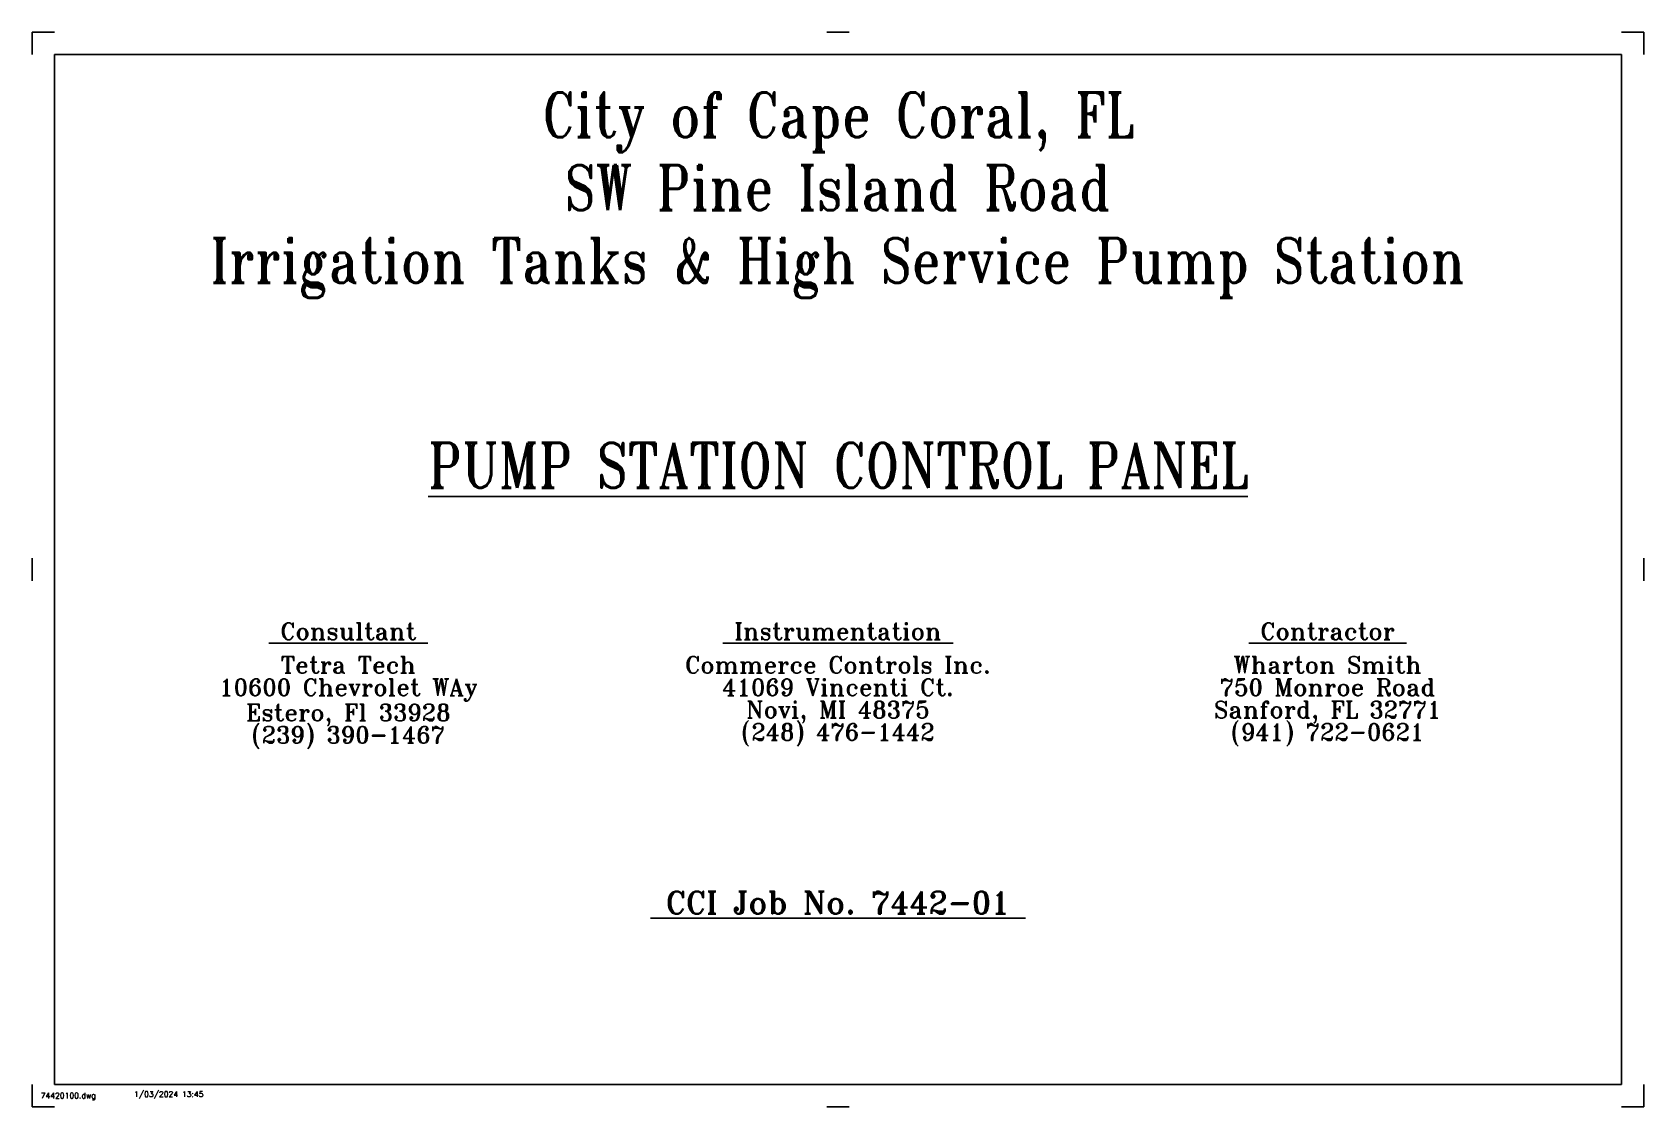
# Model space of a CAD drawing. Extents: x 0 to 36, y 0 to 24.
import ezdxf
from ezdxf.enums import TextEntityAlignment as Align

# ---------------------------------------------------------------- set-up
doc = ezdxf.new("R2010")
doc.units = 0
doc.header["$LTSCALE"] = 0.5
doc.header["$MEASUREMENT"] = 0
doc.layers.get('0').update_dxf_attribs({"linetype": 'CONTINUOUS'})
doc.layers.add('BORDER', color=2, linetype='CONTINUOUS')
doc.layers.add('CUT-MARK', color=5, linetype='CONTINUOUS')
doc.styles.add('ROMANS', font='ROMANS.shx')
doc.styles.add('ROMANT', font='ROMANT.shx')

# ---------------------------------------------------------------- blocks, each defined once
blk = doc.blocks.new('CUT-MARK')
at = {"layer": 'CUT-MARK'}
for points in [[(0, 23.5), (0, 24), (0.5, 24)], [(17.75, 24), (18.25, 24)], [(35.5, 24), (36, 24), (36, 23.5)], [(0, 11.75), (0, 12.25)], [(36, 11.75), (36, 12.25)], [(0.5, 0), (0, 0), (0, 0.5)], [(36, 0.5), (36, 0), (35.5, 0)], [(17.75, 0), (18.25, 0)]]:
    blk.add_lwpolyline(points, dxfattribs=at)
blk = doc.blocks.new('CUTMARK')
at = {"color": 5}
for p, q in [((0, 23.5), (0, 24)), ((0, 24), (0.5, 24)), ((17.75, 24), (18.25, 24)), ((35.5, 24), (36, 24)), ((36, 24), (36, 23.5)), ((0, 11.75), (0, 12.25)), ((36, 11.75), (36, 12.25)), ((0, 0), (0, 0.5)), ((36, 0.5), (36, 0)), ((0.5, 0), (0, 0)), ((17.75, 0), (18.25, 0)), ((36, 0), (35.5, 0))]:
    blk.add_line(p, q, dxfattribs=at)
blk = doc.blocks.new('DrawingName')
at = {"color": 0, "linetype": 'Continuous', "insert": (0.1875, 0.3125), "char_height": 0.125, "attachment_point": 1, "style": 'ROMANS'}
blk.add_mtext('74420100.dwg', dxfattribs=at)
blk = doc.blocks.new('dwgfilename')
at = {"color": 0, "linetype": 'Continuous'}
blk.add_blockref('DrawingName', (0, 0), dxfattribs=at)
blk = doc.blocks.new('dwgdate')
at = {"color": 0, "linetype": 'Continuous', "insert": (2.1875, 0.34375), "char_height": 0.125, "attachment_point": 1, "style": 'ROMANS'}
blk.add_mtext(' 1/03/2024 13:45', dxfattribs=at)
blk = doc.blocks.new('Drawing_Name_Date_Panel_Layout')
at = {"linetype": 'Continuous'}
for name in ['dwgdate', 'dwgfilename']:
    blk.add_blockref(name, (0, 0), dxfattribs=at)

msp = doc.modelspace()

# ---------------------------------------------------------------- linework, layer by layer
at = {"layer": 'BORDER', "color": 2}
for p, q in [((35.5, 23.5), (0.5, 23.5)), ((0.5, 23.5), (0.5, 0.5)), ((35.5, 0.5), (35.5, 23.5)), ((0.5, 0.5), (35.5, 0.5))]:
    msp.add_line(p, q, dxfattribs=at)

# ---------------------------------------------------------------- block references
at = {"linetype": 'Continuous'}
msp.add_blockref('Drawing_Name_Date_Panel_Layout', (0, 0), dxfattribs=at)
at = {"layer": 'CUT-MARK'}
for name in ['CUT-MARK', 'CUTMARK']:
    msp.add_blockref(name, (0, 0), dxfattribs=at)

# ---------------------------------------------------------------- texts
at = {"color": 202, "style": 'ROMANT', "width": 0.8}
for s, p in [('City of Cape Coral, FL', (18, 21.654)), ('SW Pine Island Road', (18, 20.029)), ('Irrigation Tanks & High Service Pump Station', (18, 18.404))]:
    msp.add_text(s, height=1, dxfattribs=at).set_placement(p, align=Align.CENTER)
at = {"color": 4, "style": 'ROMANT', "width": 0.8}
msp.add_text('%%UPUMP STATION CONTROL PANEL', height=1, dxfattribs=at).set_placement((18, 13.827), align=Align.CENTER)
at = {"color": 6, "style": 'ROMANT'}
for s, p in [('%%U Consultant ', (7.062, 10.432)), ('%%u Instrumentation %%u', (18, 10.432)), ('%%u Contractor %%u', (28.938, 10.432)), ('Tetra Tech', (7.062, 9.682)), ('Commerce Controls Inc.', (18, 9.682)), ('Wharton Smith', (28.938, 9.682)), ('10600 Chevrolet WAy', (7.062, 9.182)), ('41069 Vincenti Ct.', (18, 9.182)), ('750 Monroe Road', (28.938, 9.182)), ('Novi, MI 48375', (18, 8.682)), ('Sanford, FL 32771', (28.938, 8.682)), ('Estero, Fl 33928', (7.062, 8.619)), ('(239) 390-1467', (7.062, 8.119)), ('(248) 476-1442', (18, 8.182)), ('(941) 722-0621', (28.938, 8.182))]:
    msp.add_text(s, height=0.375, dxfattribs=at).set_placement(p, align=Align.CENTER)
at = {"color": 4, "style": 'ROMANT'}
msp.add_text('%%U CCI Job No. 7442-01 ', height=0.5, dxfattribs=at).set_placement((18, 4.31), align=Align.CENTER)

doc.saveas('drawing.dxf')
